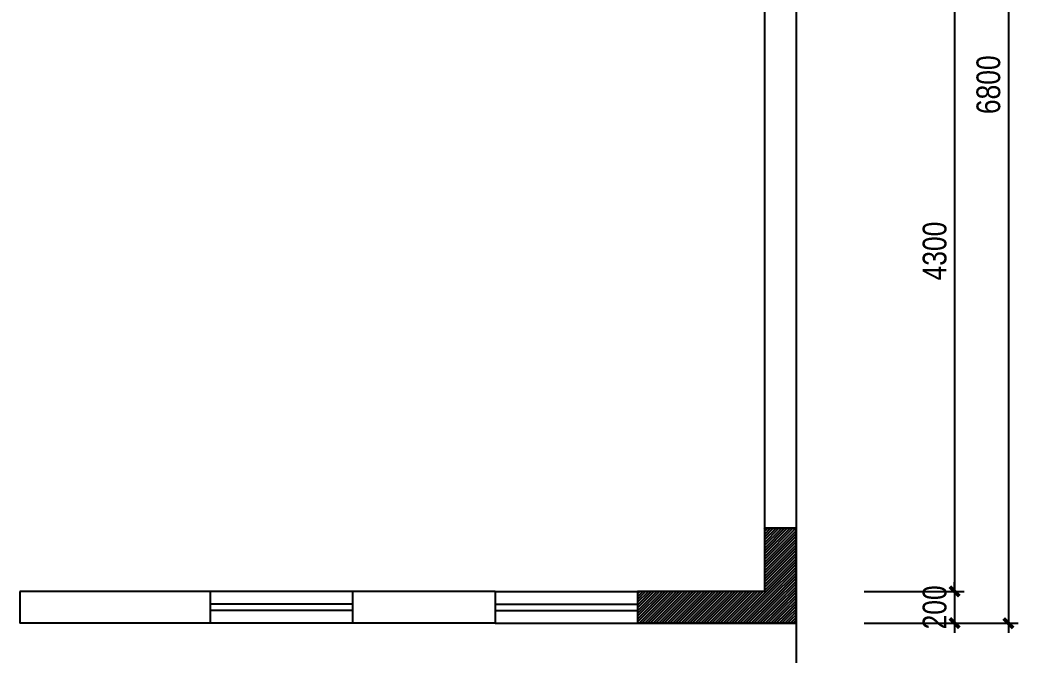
# Model space of a CAD drawing. Extents: x 160245 to 405305, y -111140 to 232735.
# Drawn here: x 334920 to 341222, y 45809 to 49819 of the extents above; entities that cross this region are included whole.
import ezdxf

# ---------------------------------------------------------------- set-up
doc = ezdxf.new("R2010")
doc.units = 0
doc.header["$LTSCALE"] = 10
doc.header["$MEASUREMENT"] = 0
doc.linetypes.add('HIDDEN', pattern=[0.375, 0.25, -0.125])
doc.layers.get('Defpoints').update_dxf_attribs({"color": 229})
for name, color, linetype in [('P-O wall 原始墙体', 245, 'Continuous'), ('P-o 原建筑尺寸', 8, 'Continuous'), ('P-Stair 楼梯（原建筑设备）', 159, 'Continuous'), ('P-window 窗', 107, 'Continuous')]:
    doc.layers.add(name, color=color, linetype=linetype)
doc.styles.add('PDC DIM', font='PMingLiU-ExtB.ttf', dxfattribs={"width": 0.85})
doc.dimstyles.new('PDC-A2', dxfattribs={"dimscale": 0, "dimtxt": 2.5, "dimasz": 1, "dimexe": 1, "dimexo": 1, "dimgap": 0.7, "dimtad": 1, "dimdec": 0, "dimtxsty": 'PDC DIM', "dimblk": 'ARCHTICK', "dimcen": 1, "dimdle": 1, "dimclrd": 8, "dimclre": 8, "dimclrt": 9, "dimadec": 0, "dimazin": 0, "dimtfac": 1, "dimtdec": 0, "dimtix": 1, "dimtmove": 2, "dimatfit": 3, "dimldrblk": 'PDC A2 T R', "dimfxl": 10, "dimfxlon": 1, "dimarcsym": 0})
pattern_1 = [(45, (120904.559, 4e-12), (-8.83883476, 8.83883476), [])]

# ---------------------------------------------------------------- blocks, each defined once
blk = doc.blocks.new('_ArchTick')
at = {"color": 0, "linetype": 'ByBlock', "const_width": 0.4}
blk.add_lwpolyline([(-0.5, -0.5), (0.5, 0.5)], dxfattribs=at)
blk = doc.blocks.new('*D1872')
at = {"layer": 'Defpoints', "color": 0, "transparency": 16777216}
for p in [(340190.6, 50509.4), (340190.6, 46209.4), (340821.4, 46209.4)]:
    blk.add_point(p, dxfattribs=at)
at = {"layer": 'P-o 原建筑尺寸', "color": 8, "lineweight": -2, "transparency": 16777216}
for p, q in [((340821.4, 50569.4), (340821.4, 46149.4)), ((340250.6, 50509.4), (340881.4, 50509.4)), ((340250.6, 46209.4), (340881.4, 46209.4))]:
    blk.add_line(p, q, dxfattribs=at)
at = {"layer": 'P-o 原建筑尺寸', "color": 8, "lineweight": -2, "transparency": 16777216, "xscale": 60, "yscale": 60, "zscale": 60}
for p, rotation in [((340821.4, 50509.4), 90), ((340821.4, 46209.4), 270)]:
    blk.add_blockref('_ArchTick', p, dxfattribs=dict(at, rotation=rotation))
at = {"layer": 'P-o 原建筑尺寸', "color": 9, "transparency": 16777216, "insert": (340695.9, 48359.4), "char_height": 150, "attachment_point": 5, "rotation": 90, "style": 'PDC DIM'}
blk.add_mtext('4300', dxfattribs=at)
blk = doc.blocks.new('PDC A2 T R')
at = {"color": 0, "linetype": 'ByBlock'}
blk.add_line((0, 0), (-2, 0), dxfattribs=at)
for points in [[(-2.15, 0.89), (-1.49, 1.35), (-0.6, 0), (0, 0)], [(-2.15, -0.89), (-1.49, -1.35), (-0.6, 0), (0, 0)]]:
    blk.add_solid(points, dxfattribs=at)
blk = doc.blocks.new('*D1873')
at = {"layer": 'Defpoints', "color": 0, "transparency": 16777216}
for p in [(340190.6, 46209.4), (340190.6, 46009.4), (340821.4, 46009.4)]:
    blk.add_point(p, dxfattribs=at)
at = {"layer": 'P-o 原建筑尺寸', "color": 8, "lineweight": -2, "transparency": 16777216}
for p, q in [((340821.4, 46209.4), (340821.4, 46269.4)), ((340250.6, 46209.4), (340881.4, 46209.4)), ((340821.4, 46209.4), (340821.4, 46009.4)), ((340250.6, 46009.4), (340881.4, 46009.4)), ((340821.4, 46009.4), (340821.4, 45949.4))]:
    blk.add_line(p, q, dxfattribs=at)
at = {"layer": 'P-o 原建筑尺寸', "color": 8, "lineweight": -2, "transparency": 16777216, "xscale": 60, "yscale": 60, "zscale": 60}
for p, rotation in [((340821.4, 46209.4), 270), ((340821.4, 46009.4), 90)]:
    blk.add_blockref('_ArchTick', p, dxfattribs=dict(at, rotation=rotation))
at = {"layer": 'P-o 原建筑尺寸', "color": 9, "transparency": 16777216, "insert": (340695.9, 46109.4), "char_height": 150, "attachment_point": 5, "rotation": 90, "style": 'PDC DIM'}
blk.add_mtext('200', dxfattribs=at)
blk = doc.blocks.new('*D1874')
at = {"layer": 'Defpoints', "color": 0, "transparency": 16777216}
for p in [(340074.7, 52809.4), (340074.7, 46009.4), (341162, 46009.4)]:
    blk.add_point(p, dxfattribs=at)
at = {"layer": 'P-o 原建筑尺寸', "color": 8, "lineweight": -2, "transparency": 16777216}
for p, q in [((340562, 52809.4), (341222, 52809.4)), ((341162, 52869.4), (341162, 45949.4)), ((340562, 46009.4), (341222, 46009.4))]:
    blk.add_line(p, q, dxfattribs=at)
at = {"layer": 'P-o 原建筑尺寸', "color": 8, "lineweight": -2, "transparency": 16777216, "xscale": 60, "yscale": 60, "zscale": 60}
for p, rotation in [((341162, 52809.4), 90), ((341162, 46009.4), 270)]:
    blk.add_blockref('_ArchTick', p, dxfattribs=dict(at, rotation=rotation))
at = {"layer": 'P-o 原建筑尺寸', "color": 9, "transparency": 16777216, "insert": (341035.5, 49409.4), "char_height": 150, "attachment_point": 5, "rotation": 90, "style": 'PDC DIM'}
blk.add_mtext('6800', dxfattribs=at)

msp = doc.modelspace()

# ---------------------------------------------------------------- hatches: boundary and pattern name
at = {"layer": 'P-O wall 原始墙体'}
h = msp.add_hatch(dxfattribs=at)
h.set_pattern_fill('ANSI31', color=256, scale=100, style=0)
h.set_pattern_definition(pattern_1)
h.paths.add_polyline_path([(339820.2, 46609.4), (339820.2, 46009.4), (339620.2, 46209.4), (339620.2, 46609.4)])
h = msp.add_hatch(dxfattribs=at)
h.set_pattern_fill('ANSI31', color=256, scale=100, style=0)
h.set_pattern_definition(pattern_1)
h.paths.add_polyline_path([(339620.2, 46209.4), (339820.2, 46009.4), (338820.2, 46009.4), (338820.2, 46209.4)])

# ---------------------------------------------------------------- linework, layer by layer
for p, q in [((339620.2, 52709.4), (339620.2, 46609.4)), ((339820.2, 52709.4), (339820.2, 46609.4)), ((339620.2, 46609.4), (339620.2, 46209.4)), ((339620.2, 46609.4), (339820.2, 46609.4)), ((339820.2, 46609.4), (339820.2, 46009.4)), ((334920.2, 46209.4), (334920.2, 46009.4)), ((336120.2, 46209.4), (334920.2, 46209.4)), ((336120.2, 46209.4), (336120.2, 46009.4)), ((337920.2, 46209.4), (337020.2, 46209.4)), ((337020.2, 46209.4), (337020.2, 46009.4)), ((337920.2, 46209.4), (337920.2, 46009.4)), ((339620.2, 46209.4), (338820.2, 46209.4)), ((338820.2, 46209.4), (338820.2, 46009.4)), ((338820.2, 46209.4), (338820.2, 46009.4)), ((336120.2, 46009.4), (334920.2, 46009.4)), ((337920.2, 46009.4), (337020.2, 46009.4)), ((339820.2, 46009.4), (338820.2, 46009.4))]:
    msp.add_line(p, q, dxfattribs=at)
msp.add_lwpolyline([(339820.2, 46609.4), (339620.2, 46609.4), (339620.2, 46209.4), (338820.2, 46209.4), (338820.2, 46009.4), (339820.2, 46009.4)], close=True, dxfattribs=at)
at = {"layer": 'P-Stair 楼梯（原建筑设备）', "linetype": 'HIDDEN'}
msp.add_line((339820.2, 46009.4), (339820.2, 42879.2), dxfattribs=at)
at = {"layer": 'P-window 窗'}
for p, q in [((337020.2, 46209.4), (336120.2, 46209.4)), ((337920.2, 46209.4), (338820.2, 46209.4)), ((337020.2, 46129.4), (336120.2, 46129.4)), ((337920.2, 46129.4), (338820.2, 46129.4)), ((337020.2, 46089.4), (336120.2, 46089.4)), ((337920.2, 46089.4), (338820.2, 46089.4)), ((337020.2, 46009.4), (336120.2, 46009.4)), ((337920.2, 46009.4), (338820.2, 46009.4))]:
    msp.add_line(p, q, dxfattribs=at)

# ---------------------------------------------------------------- dimensions: what is measured, and where the dimension line sits
at = {"layer": 'P-o 原建筑尺寸'}
for base, p1, p2, picture, middle in [((341162, 46009.4), (340074.7, 52809.4), (340074.7, 46009.4), '*D1874', (341035.5, 49409.4)), ((340821.4, 46209.4), (340190.6, 50509.4), (340190.6, 46209.4), '*D1872', (340695.9, 48359.4)), ((340821.4, 46009.4), (340190.6, 46209.4), (340190.6, 46009.4), '*D1873', (340695.9, 46109.4))]:
    dim = msp.add_linear_dim(base=base, p1=p1, p2=p2, angle=90, dimstyle='PDC-A2', override={"dimscale": 60}, dxfattribs=at)
    dim.commit()
    dim.dimension.update_dxf_attribs({"geometry": picture, "text_midpoint": middle})

doc.saveas('drawing.dxf')
